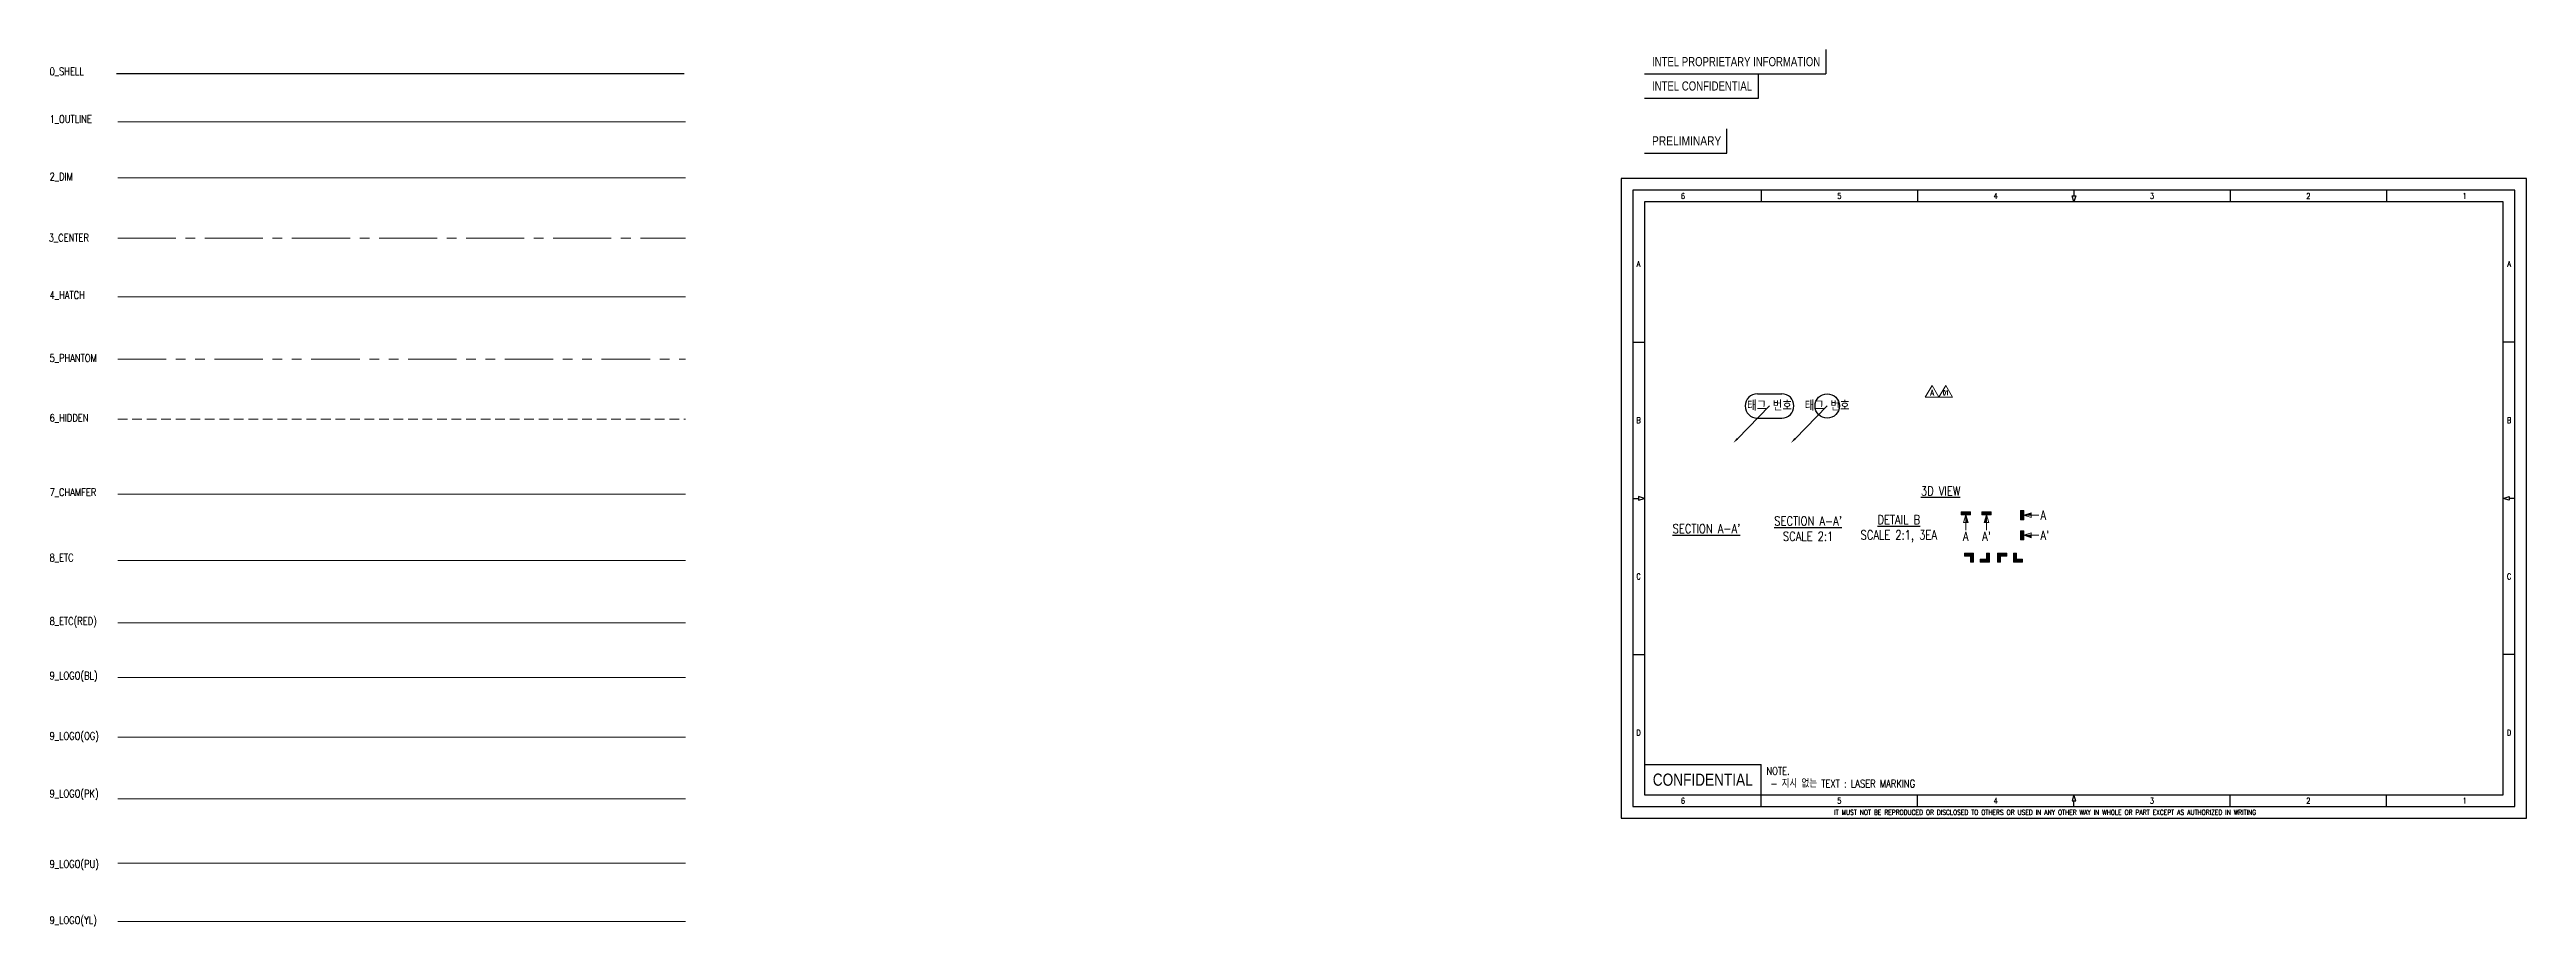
# Model space of a CAD drawing. Header units: millimetres. Extents: x -516 to 297, y -36 to 252.
import ezdxf
from ezdxf import colors
from ezdxf.entities.mleader import LeaderData, LeaderLine
from ezdxf.enums import TextEntityAlignment as Align
from ezdxf.math import Vec2, Vec3

# ---------------------------------------------------------------- set-up
doc = ezdxf.new("R2010")
doc.units = ezdxf.units.MM
for name, pattern in [('CENTER2', [28.575, 19.05, -3.175, 3.175, -3.175]), ('HIDDEN2', [4.7625, 3.175, -1.5875]), ('PHANTOM2', [31.75, 15.875, -3.175, 3.175, -3.175, 3.175, -3.175])]:
    doc.linetypes.add(name, pattern=pattern)
for name, color, linetype, lineweight in [('0_SHELL', 5, 'Continuous', 30), ('1_OUTLINE', 7, 'Continuous', 20), ('2_DIM', 3, 'Continuous', 5), ('3_CENTER', 1, 'CENTER2', 9), ('4_HATCH', 4, 'Continuous', 5), ('5_PHANTOM', 6, 'PHANTOM2', 5), ('6_HIDDEN', 40, 'HIDDEN2', 5), ('7_CHAMFER', 8, 'Continuous', 5), ('8_ETC', 7, 'Continuous', 5), ('8_ETC(RED)', 10, 'Continuous', 5)]:
    doc.layers.add(name, color=color, linetype=linetype, lineweight=lineweight)
for name, color, linetype, lineweight, true_color in [('9_LOGO(BL)', 5, 'Continuous', 5, 0x0000ff), ('9_LOGO(OG)', 40, 'Continuous', 5, 0xffbf00), ('9_LOGO(PK)', 230, 'Continuous', 5, 0xff007f), ('9_LOGO(PU)', 190, 'Continuous', 5, 0x7f00ff), ('9_LOGO(YL)', 7, 'Continuous', 5, 0xe6e600)]:
    doc.layers.add(name, color=color, linetype=linetype, lineweight=lineweight, true_color=true_color)
doc.styles.get("Standard").update_dxf_attribs({"font": 'txt.shx', "bigfont": 'whgtxt.shx'})
doc.styles.add('TEXT', font='romans.shx', dxfattribs={"width": 0.8, "bigfont": 'whgtxt.shx'})

# ---------------------------------------------------------------- blocks, each defined once
blk = doc.blocks.new('N_FORM_250331')
at = {"layer": '0_SHELL'}
for p, q in [((45.9, 206.2), (45.9, 202.4)), ((97.2, 206.2), (97.2, 202.4)), ((147.9, 204.3), (149.1, 204.3)), ((148.5, 202.4), (147.9, 204.3)), ((148.5, 206.2), (148.5, 204.3)), ((149.1, 204.3), (148.5, 202.4)), ((199.8, 206.2), (199.8, 202.4)), ((251.1, 206.2), (251.1, 202.4)), ((3.8, 156.3), (7.6, 156.3)), ((293.2, 156.3), (289.4, 156.3)), ((3.8, 105), (5.7, 105)), ((5.7, 105.6), (5.7, 104.4)), ((7.6, 105), (5.7, 105.6)), ((5.7, 104.4), (7.6, 105)), ((289.4, 105), (291.3, 105.6)), ((291.3, 104.4), (289.4, 105)), ((291.3, 105.6), (291.3, 104.4)), ((293.2, 105), (291.3, 105)), ((3.8, 53.7), (7.6, 53.7)), ((293.2, 53.7), (289.4, 53.7)), ((7.6, 17.6), (45.9, 17.6)), ((45.9, 7.6), (45.9, 17.6)), ((45.9, 3.8), (45.9, 7.6)), ((97.2, 3.8), (97.2, 7.6)), ((148.5, 7.6), (147.9, 5.7)), ((147.9, 5.7), (149.1, 5.7)), ((149.1, 5.7), (148.5, 7.6)), ((148.5, 3.8), (148.5, 5.7)), ((199.8, 3.8), (199.8, 7.6)), ((251.1, 3.8), (251.1, 7.6))]:
    blk.add_line(p, q, dxfattribs=at)
for points in [[(0, 210), (0, 0), (297, 0), (297, 210)], [(3.8, 206.2), (3.8, 3.8), (293.2, 3.8), (293.2, 206.2)], [(7.6, 202.4), (7.6, 7.6), (289.4, 7.6), (289.4, 202.4)]]:
    blk.add_lwpolyline(points, close=True, dxfattribs=at)
at = {"layer": '1_OUTLINE', "style": 'TEXT', "width": 0.8}
blk.add_text('IT MUST NOT BE REPRODUCED OR DISCLOSED TO OTHERS OR USED IN ANY OTHER WAY IN WHOLE OR PART EXCEPT AS AUTHORIZED IN WRITING', height=1.6, dxfattribs=at).set_placement((139.08, 1.9), align=Align.MIDDLE_CENTER)
at = {"layer": '1_OUTLINE', "lineweight": -3, "char_height": 1.9, "attachment_point": 5, "style": 'TEXT'}
for s, insert in [('6', (20.25, 204.3)), ('5', (71.55, 204.3)), ('4', (122.85, 204.3)), ('3', (174.15, 204.3)), ('2', (225.45, 204.3)), ('1', (276.75, 204.3)), ('A', (5.7, 181.95)), ('A', (291.3, 181.95)), ('B', (5.7, 130.65)), ('B', (291.3, 130.65)), ('C', (5.7, 79.35)), ('C', (291.3, 79.35)), ('D', (5.7, 28.05)), ('D', (291.3, 28.05)), ('6', (20.25, 5.7)), ('5', (71.55, 5.7)), ('4', (122.85, 5.7)), ('3', (174.15, 5.7)), ('2', (225.45, 5.7)), ('1', (276.75, 5.7))]:
    blk.add_mtext(s, dxfattribs=dict(at, insert=insert))
at = {"layer": '8_ETC(RED)', "insert": (26.75, 12.6), "char_height": 4, "width": 38.3, "attachment_point": 5, "style": 'TEXT'}
blk.add_mtext('{\\fArial|b0|i0|c0|p34;CONFIDENTIAL}', dxfattribs=at)
blk = doc.blocks.new('N_REV')
at = {"layer": '8_ETC(RED)'}
blk.add_lwpolyline([(0, 3.9), (-2.25, 0), (2.25, 0)], close=True, dxfattribs=at)
at = {"layer": '8_ETC(RED)', "style": 'TEXT', "width": 0.8}
blk.add_attdef('0', text='', height=1.88, dxfattribs=at).set_placement((0, 1.51), align=Align.MIDDLE_CENTER)
blk = doc.blocks.new('_TagCircle')
at = {"color": 0, "linetype": 'ByBlock', "lineweight": -2, "transparency": 16777216}
blk.add_circle((0, 0), 4, dxfattribs=at)
at = {"layer": '2_DIM', "color": 7, "transparency": 16777216, "style": 'TEXT'}
blk.add_attdef('태그 번호', text='', height=3, dxfattribs=at).set_placement((0, -1.5), align=Align.CENTER)
blk = doc.blocks.new('_TagSlot')
at = {"color": 0, "linetype": 'ByBlock', "lineweight": -2, "transparency": 16777216}
for p, q in [((-4, 4), (4, 4)), ((-4, -4), (4, -4))]:
    blk.add_line(p, q, dxfattribs=at)
for centre, start, end in [((-4, 0), 90, 270), ((4, 0), 270, 90)]:
    blk.add_arc(centre, 4, start, end, dxfattribs=at)
at = {"layer": '2_DIM', "color": 7, "transparency": 16777216, "style": 'TEXT'}
blk.add_attdef('태그 번호', text='', height=3, dxfattribs=at).set_placement((0, -1.5), align=Align.CENTER)
blk = doc.blocks.new('N_INTEL_STAMP_20250425')
at = {"layer": '0_SHELL'}
for p, q in [((59.5, 0), (59.5, -8)), ((0, -8), (59.5, -8)), ((37.4, -16), (37.4, -8)), ((0, -16), (37.4, -16))]:
    blk.add_line(p, q, dxfattribs=at)
at = {"layer": '8_ETC(RED)', "char_height": 3, "width": 85.3642, "attachment_point": 4, "style": 'TEXT'}
for s, insert in [('{\\fArial|b0|i0|c0|p34;\\W0.75;INTEL PROPRIETARY INFORMATION}', (2.5, -4)), ('{\\fArial|b0|i0|c0|p34;\\W0.75;INTEL CONFIDENTIAL}', (2.5, -12))]:
    blk.add_mtext(s, dxfattribs=dict(at, insert=insert))
blk = doc.blocks.new('N_INTEL_STAMP_2_20250425')
at = {"layer": '0_SHELL'}
for p, q in [((27, -8), (27, 0)), ((0, -8), (27, -8))]:
    blk.add_line(p, q, dxfattribs=at)
at = {"layer": '8_ETC(RED)', "insert": (2.5, -4), "char_height": 3, "width": 69.6757, "attachment_point": 4, "style": 'TEXT'}
blk.add_mtext('{\\fArial|b0|i0|c0|p34;PRELIMINARY}', dxfattribs=at)
blk = doc.blocks.new('N_SEC-SYMBOL-Y')
at = {"layer": '2_DIM'}
for points in [[(0.5, 3), (-0.5, 3), (-0.5, 0), (0.5, 0)], [(0.5, 1.5), (3, 1.5), (3, 2.3)]]:
    blk.add_hatch(color=256, dxfattribs=at).paths.add_polyline_path(points)
for p, q in [((-0.5, 0), (-0.5, 3)), ((-0.5, 3), (0.5, 3)), ((-0.5, 0), (0.5, 0)), ((0.5, 3), (0.5, 0)), ((3, 2.3), (0.5, 1.5)), ((0.5, 1.5), (5.5, 1.5)), ((0.5, 1.5), (3, 0.7)), ((3, 2.3), (3, 0.7))]:
    blk.add_line(p, q, dxfattribs=at)
at = {"style": 'TEXT', "width": 0.8}
blk.add_attdef('A', text='', height=3, dxfattribs=at).set_placement((6, 1.5), align=Align.MIDDLE_LEFT)
blk = doc.blocks.new('N_SEC-SYMBOL-X')
at = {"layer": '2_DIM'}
for points in [[(0, -0.5), (0, 0.5), (-3, 0.5), (-3, -0.5)], [(-1.5, -0.5), (-1.5, -3), (-0.7, -3)]]:
    blk.add_hatch(color=256, dxfattribs=at).paths.add_polyline_path(points)
for p, q in [((-3, 0.5), (0, 0.5)), ((-3, 0.5), (-3, -0.5)), ((0, 0.5), (0, -0.5)), ((0, -0.5), (-3, -0.5)), ((-1.5, -0.5), (-2.3, -3)), ((-0.7, -3), (-2.3, -3)), ((-1.5, -0.5), (-1.5, -5.5)), ((-0.7, -3), (-1.5, -0.5))]:
    blk.add_line(p, q, dxfattribs=at)
at = {"style": 'TEXT', "width": 0.8}
blk.add_attdef('A', text='', height=3, dxfattribs=at).set_placement((-1.5, -6.1), align=Align.TOP_CENTER)

msp = doc.modelspace()

# ---------------------------------------------------------------- hatches: boundary and pattern name
at = {"layer": '2_DIM'}
for points in [[(115.6, 86), (115.6, 87), (112.6, 87), (112.6, 86)], [(114.6, 84), (115.6, 84), (115.6, 87), (114.6, 87)], [(117.82, 85), (117.82, 84), (120.82, 84), (120.82, 85)], [(119.82, 84), (120.82, 84), (120.82, 87), (119.82, 87)], [(126.49, 86), (126.49, 87), (123.49, 87), (123.49, 86)], [(124.49, 87), (123.49, 87), (123.49, 84), (124.49, 84)], [(129.69, 87), (128.69, 87), (128.69, 84), (129.69, 84)], [(128.69, 85), (128.69, 84), (131.69, 84), (131.69, 85)]]:
    msp.add_hatch(color=256, dxfattribs=at).paths.add_polyline_path(points)

# ---------------------------------------------------------------- linework, layer by layer
at = {"layer": '0_SHELL'}
msp.add_line((-493.7, 244.57), (-307.47, 244.57), dxfattribs=at)
at = {"layer": '1_OUTLINE'}
msp.add_line((-493.26, 228.62), (-307.04, 228.62), dxfattribs=at)
at = {"layer": '2_DIM'}
for p, q in [((-493.26, 210.26), (-307.04, 210.26)), ((112.6, 87), (115.6, 87)), ((112.6, 87), (112.6, 86)), ((115.6, 86), (112.6, 86)), ((115.6, 87), (114.6, 87)), ((114.6, 84), (114.6, 87)), ((115.6, 84), (114.6, 84)), ((115.6, 87), (115.6, 86)), ((115.6, 87), (115.6, 84)), ((117.82, 84), (117.82, 85)), ((117.82, 85), (120.82, 85)), ((120.82, 84), (117.82, 84)), ((120.82, 87), (119.82, 87)), ((119.82, 84), (119.82, 87)), ((120.82, 84), (119.82, 84)), ((120.82, 87), (120.82, 84)), ((120.82, 84), (120.82, 85)), ((126.49, 87), (123.49, 87)), ((123.49, 87), (123.49, 86)), ((123.49, 87), (123.49, 84)), ((123.49, 87), (124.49, 87)), ((123.49, 86), (126.49, 86)), ((123.49, 84), (124.49, 84)), ((124.49, 84), (124.49, 87)), ((126.49, 87), (126.49, 86)), ((128.69, 87), (128.69, 84)), ((128.69, 87), (129.69, 87)), ((128.69, 84), (128.69, 85)), ((131.69, 85), (128.69, 85)), ((128.69, 84), (129.69, 84)), ((128.69, 84), (131.69, 84)), ((129.69, 84), (129.69, 87)), ((131.69, 84), (131.69, 85))]:
    msp.add_line(p, q, dxfattribs=at)
at = {"layer": '3_CENTER'}
msp.add_line((-493.26, 190.44), (-307.04, 190.44), dxfattribs=at)
at = {"layer": '4_HATCH'}
msp.add_line((-493.26, 171.21), (-307.04, 171.21), dxfattribs=at)
at = {"layer": '5_PHANTOM'}
msp.add_line((-493.26, 150.67), (-307.04, 150.67), dxfattribs=at)
at = {"layer": '6_HIDDEN'}
msp.add_line((-493.26, 130.97), (-307.04, 130.97), dxfattribs=at)
at = {"layer": '7_CHAMFER'}
msp.add_line((-493.26, 106.41), (-307.04, 106.41), dxfattribs=at)
at = {"layer": '8_ETC'}
msp.add_line((-493.26, 84.65), (-307.04, 84.65), dxfattribs=at)
at = {"layer": '8_ETC(RED)'}
msp.add_line((-493.26, 64.14), (-307.04, 64.14), dxfattribs=at)
at = {"layer": '9_LOGO(BL)'}
msp.add_line((-493.26, 46.18), (-307.04, 46.18), dxfattribs=at)
at = {"layer": '9_LOGO(OG)'}
msp.add_line((-493.26, 26.63), (-307.04, 26.63), dxfattribs=at)
at = {"layer": '9_LOGO(PK)'}
msp.add_line((-493.26, 6.28), (-307.04, 6.28), dxfattribs=at)
at = {"layer": '9_LOGO(PU)'}
msp.add_line((-493.26, -14.81), (-307.04, -14.81), dxfattribs=at)
at = {"layer": '9_LOGO(YL)'}
msp.add_line((-493.26, -33.98), (-307.04, -33.98), dxfattribs=at)

# ---------------------------------------------------------------- block references
at = {"layer": '2_DIM'}
for name, p in [('N_INTEL_STAMP_20250425', (7.6, 252.4)), ('N_INTEL_STAMP_2_20250425', (7.6, 226.4)), ('N_FORM_250331', (0, 0))]:
    msp.add_blockref(name, p, dxfattribs=at)
ref = msp.add_blockref('N_SEC-SYMBOL-X', (114.55, 100.11), dxfattribs=at)
ref.add_attrib('A', 'A', dxfattribs={"layer": '0', "color": 7, "height": 3, "style": 'TEXT', "width": 0.8}).set_placement((113.05, 94.01), align=Align.TOP_CENTER)
ref = msp.add_blockref('N_SEC-SYMBOL-X', (118.35, 100.11), dxfattribs=dict(at, xscale=-1))
ref.add_attrib('A', "A'", dxfattribs={"layer": '0', "color": 7, "height": 3, "rotation": 360, "style": 'TEXT', "width": 0.8}).set_placement((119.85, 94.01), align=Align.TOP_CENTER)
ref = msp.add_blockref('N_SEC-SYMBOL-Y', (131.55, 97.99), dxfattribs=at)
ref.add_attrib('A', 'A', dxfattribs={"layer": '0', "color": 7, "height": 3, "style": 'TEXT', "width": 0.8}).set_placement((137.55, 99.49), align=Align.MIDDLE_LEFT)
ref = msp.add_blockref('N_SEC-SYMBOL-Y', (131.55, 94.38), dxfattribs=dict(at, xscale=-1, rotation=180))
ref.add_attrib('A', "A'", dxfattribs={"layer": '0', "color": 7, "height": 3, "rotation": 360, "style": 'TEXT', "width": 0.8}).set_placement((137.55, 92.88), align=Align.MIDDLE_LEFT)
at = {"layer": '8_ETC(RED)'}
ref = msp.add_blockref('N_REV', (101.99, 138.18), dxfattribs=at)
ref.add_attrib('0', 'A', dxfattribs={"layer": '0', "color": 0, "height": 1.88, "style": 'TEXT', "width": 0.8}).set_placement((101.99, 139.68), align=Align.MIDDLE_CENTER)
ref = msp.add_blockref('N_REV', (106.49, 138.18), dxfattribs=at)
ref.add_attrib('0', '01', dxfattribs={"layer": '0', "color": 0, "height": 1.5, "style": 'TEXT', "width": 0.6}).set_placement((106.49, 139.68), align=Align.MIDDLE_CENTER)

# ---------------------------------------------------------------- texts
at = {"char_height": 3, "attachment_point": 5, "style": 'TEXT'}
for s, insert in [('{\\L3D VIEW}', (104.78, 107.45)), ("{\\LSECTION A-A'\\P}SCALE 2:1", (61.31, 95.05)), ('{\\LDETAIL B\\P}SCALE 2:1, 3EA', (91.06, 95.05)), ("{\\LSECTION A-A'}", (27.97, 95.05))]:
    msp.add_mtext(s, dxfattribs=dict(at, insert=insert))
at = {"layer": '1_OUTLINE', "char_height": 2.5, "attachment_point": 1, "style": 'TEXT'}
for s, insert in [('0_SHELL', (-515.63, 246.46)), ('1_OUTLINE', (-515.63, 230.79)), ('2_DIM', (-515.63, 211.92)), ('3_CENTER', (-515.9, 191.82)), ('4_HATCH', (-515.63, 173)), ('5_PHANTOM', (-515.63, 152.32)), ('6_HIDDEN', (-515.63, 132.69)), ('7_CHAMFER', (-515.63, 108.28)), ('8_ETC', (-515.63, 86.79)), ('8_ETC(RED)', (-515.63, 65.94)), ('9_LOGO(BL)', (-515.63, 48.06)), ('9_LOGO(OG)', (-515.63, 28.24)), ('9_LOGO(PK)', (-515.63, 9.3)), ('9_LOGO(PU)', (-515.63, -13.81)), ('9_LOGO(YL)', (-515.63, -32.26))]:
    msp.add_mtext_dynamic_manual_height_columns(s, width=26.6469, gutter_width=12.5, heights=[0], dxfattribs=dict(at, insert=insert))
at = {"layer": '1_OUTLINE', "insert": (47.64, 16.75), "char_height": 2.5, "width": 134.3894, "attachment_point": 1, "style": 'TEXT'}
msp.add_mtext('NOTE.\\P - 지시 없는 TEXT : LASER MARKING', dxfattribs=at)

# ---------------------------------------------------------------- leaders
at = {"color": 1}
ml = msp.add_multileader_block('Standard', dxfattribs=at)
ml.set_content('_TagSlot', color=1)
ml.set_attribute('태그 번호', '태그 번호', width=0)
ml.set_leader_properties()
ml.build(insert=Vec2(0, 0))
ml.multileader.update_dxf_attribs({"has_dogleg": 0, "text_left_attachment_type": 2, "text_right_attachment_type": 2, "dogleg_length": 0.36, "arrow_head_size": 2, "block_connection_type": 1})
ctx = ml.context
ctx.base_point, ctx.char_height, ctx.arrow_head_size, ctx.plane_origin = Vec3(48.66, 135.35), 2, 2, Vec3(-4.44, 102.86)
ctx.left_attachment, ctx.right_attachment, ctx.attachment_type = 2, 2, 1
notes = []
notes.append((ctx, [(1, (1, 1, 0), (48.3, 135.35), (1, 0), 0.36, [(0, [(36.75, 123.17)], 0, [])])]))
ctx.block.insert = Vec3(48.66, 135.35)
ml = msp.add_multileader_block('Standard', dxfattribs=at)
ml.set_content('_TagCircle', color=1)
ml.set_attribute('태그 번호', '태그 번호', width=0)
ml.set_leader_properties()
ml.build(insert=Vec2(0, 0))
ml.multileader.update_dxf_attribs({"has_dogleg": 0, "text_left_attachment_type": 2, "text_right_attachment_type": 2, "dogleg_length": 0.36, "arrow_head_size": 2, "block_connection_type": 1})
ctx = ml.context
ctx.base_point, ctx.char_height, ctx.arrow_head_size, ctx.plane_origin = Vec3(67.58, 135.35), 2, 2, Vec3(14.48, 102.86)
ctx.left_attachment, ctx.right_attachment, ctx.attachment_type = 2, 2, 1
notes.append((ctx, [(1, (1, 1, 0), (67.22, 135.35), (1, 0), 0.36, [(0, [(55.66, 123.17)], 0, [])])]))
ctx.block.insert = Vec3(67.58, 135.35)
for ctx, leaders in notes:
    for number, flags, end, landing, length, lines in leaders:
        leader = LeaderData()
        leader.index, (leader.has_last_leader_line, leader.has_dogleg_vector, leader.attachment_direction) = number, flags
        leader.last_leader_point, leader.dogleg_vector, leader.dogleg_length = Vec3(end), Vec3(landing), length
        for number, points, colour, breaks in lines:
            line = LeaderLine()
            line.index, line.vertices, line.color, line.breaks = number, Vec3.list(points), colors.encode_raw_color(colour), breaks
            leader.lines.append(line)
        ctx.leaders.append(leader)

doc.saveas('drawing.dxf')
